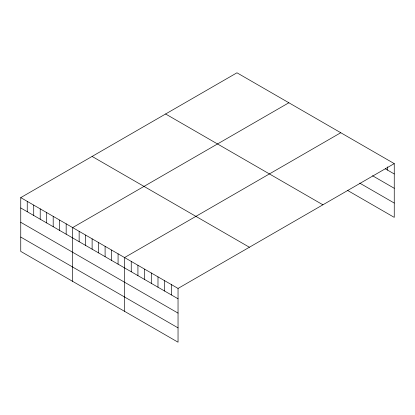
<?xml version="1.0" encoding="UTF-8"?>
<svg xmlns="http://www.w3.org/2000/svg" width="415" height="415" viewBox="0 0 415 415"><rect width="100%" height="100%" fill="white"/><g stroke="black" fill="none" stroke-linecap="round" stroke-linejoin="round"><path stroke-width="0.62" d="M20.75 197.623L178.04 288.435L178.04 342.204L20.75 251.391L20.75 197.623L236.96 72.796L394.25 163.609L394.25 217.377L347.459 190.361M288.866 102.764L72.656 227.591L72.656 281.36M340.772 132.733L124.562 257.559L124.562 311.328M178.04 288.435L394.25 163.609M385.338 168.812L394.25 173.958M372.525 175.742L394.25 188.286M359.712 183.108L394.25 203.049M165.611 113.99L322.901 204.803M92.099 156.429L249.389 247.241M20.75 207.972L178.04 298.784M20.75 222.3L178.04 313.112M20.75 237.064L178.04 327.876M387.563 166.861L387.563 170.098M171.354 284.576L171.354 294.925M164.672 280.716L164.672 291.065M157.985 276.857L157.985 287.206M151.299 272.997L151.299 283.346M144.617 269.138L144.617 279.487M137.93 265.278L137.93 275.627M131.244 261.419L131.244 271.768M118.073 253.814L118.073 264.163M111.583 250.069L111.583 260.418M105.099 246.323L105.099 256.667M98.609 242.578L98.609 252.922M92.12 238.827L92.12 249.176M85.63 235.082L85.63 245.431M79.146 231.337L79.146 241.686M66.167 223.846L66.167 234.195M59.677 220.1L59.677 230.45M53.193 216.355L53.193 226.704M46.703 212.61L46.703 222.954M40.214 208.864L40.214 219.208M33.724 205.114L33.724 215.463M27.24 201.368L27.24 211.717"/></g></svg>
